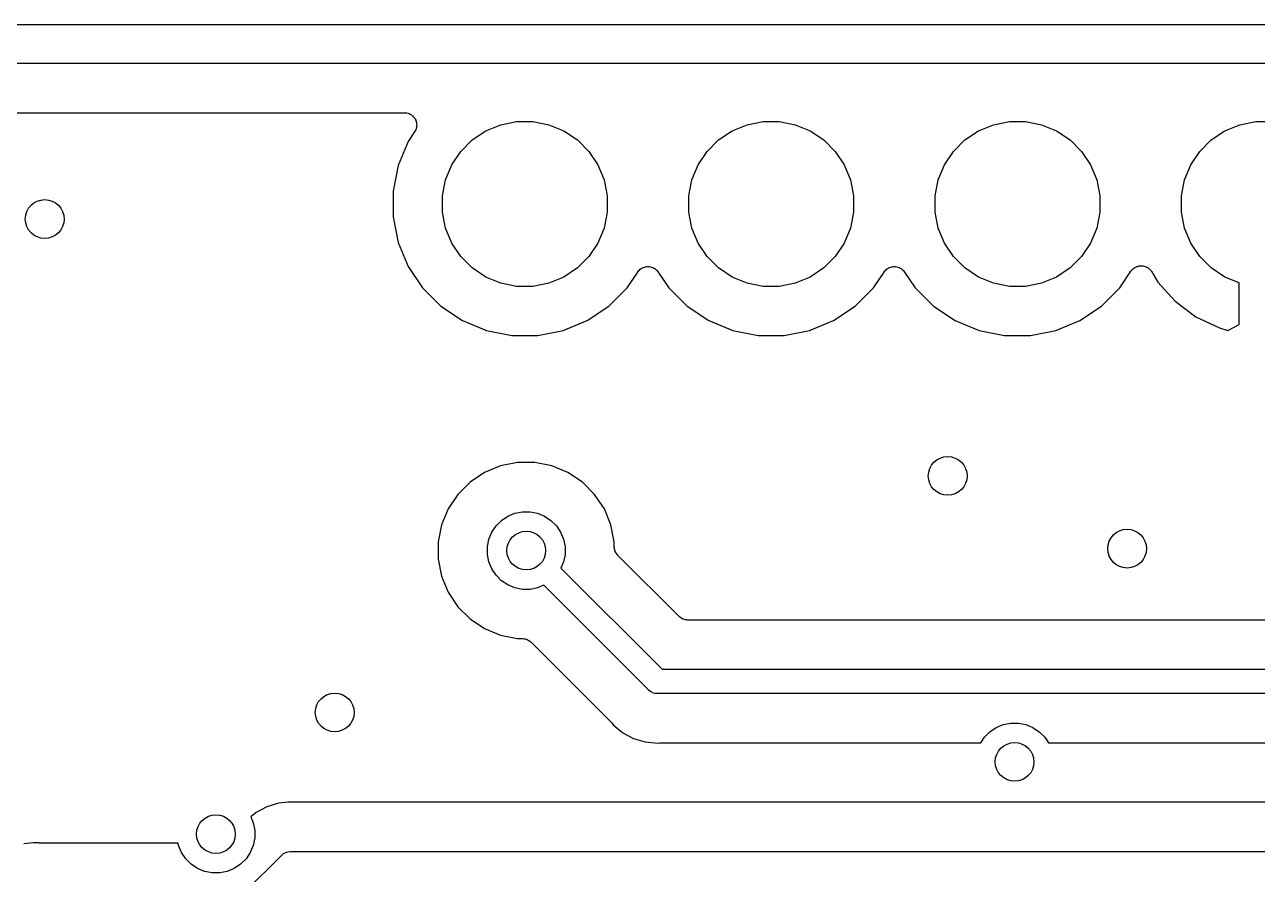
# Model space of a CAD drawing. Extents: x 103 to 213, y -152 to -90.
# Drawn here: x 128.7 to 141.41, y -99.29 to -90.53 of the extents above; entities that cross this region are included whole.
import ezdxf

# ---------------------------------------------------------------- set-up
doc = ezdxf.new("R2010")
doc.units = 0
doc.layers.add('BLACK', color=7, linetype='CONTINUOUS')

msp = doc.modelspace()

# ---------------------------------------------------------------- linework, layer by layer
at = {"layer": 'BLACK', "linetype": 'CONTINUOUS'}
for p, q in [((118.17, -90.525), (145.69, -90.525)), ((145.617, -90.925), (118.243, -90.925)), ((118.506, -91.433), (132.619, -91.433)), ((132.619, -91.433), (132.62, -91.433)), ((132.62, -91.433), (132.62, -91.433)), ((132.62, -91.433), (132.62, -91.433)), ((132.62, -91.433), (132.62, -91.433)), ((132.62, -91.433), (132.632, -91.4344)), ((132.632, -91.4344), (132.644, -91.4357)), ((132.644, -91.4357), (132.645, -91.4357)), ((132.645, -91.4357), (132.645, -91.4358)), ((132.645, -91.4358), (132.657, -91.4395)), ((132.657, -91.4395), (132.668, -91.4431)), ((132.668, -91.4431), (132.668, -91.4432)), ((132.668, -91.4432), (132.669, -91.4433)), ((132.669, -91.4433), (132.679, -91.4491)), ((132.679, -91.4491), (132.69, -91.4549)), ((132.69, -91.4549), (132.69, -91.4551)), ((132.69, -91.4551), (132.69, -91.4552)), ((132.69, -91.4552), (132.7, -91.4629)), ((132.7, -91.4629), (132.709, -91.4707)), ((132.709, -91.4707), (132.709, -91.471)), ((132.709, -91.471), (132.709, -91.4711)), ((132.709, -91.4711), (132.717, -91.4805)), ((132.717, -91.4805), (132.725, -91.49)), ((132.725, -91.49), (132.725, -91.4902)), ((132.725, -91.4902), (132.725, -91.4905)), ((132.725, -91.4905), (132.73, -91.5012)), ((132.73, -91.5012), (132.736, -91.5119)), ((132.736, -91.5119), (132.736, -91.5122)), ((132.724, -91.6306), (132.657, -91.7317)), ((132.73, -91.6199), (132.724, -91.6306)), ((132.736, -91.6092), (132.73, -91.6199)), ((132.736, -91.5122), (132.736, -91.5124)), ((132.736, -91.5124), (132.74, -91.524)), ((132.739, -91.5973), (132.736, -91.6087)), ((132.736, -91.6087), (132.736, -91.6089)), ((132.736, -91.6089), (132.736, -91.6092)), ((132.743, -91.5855), (132.739, -91.5973)), ((132.74, -91.524), (132.743, -91.5357)), ((132.743, -91.5357), (132.743, -91.5359)), ((132.743, -91.5359), (132.743, -91.5362)), ((132.743, -91.5362), (132.744, -91.5482)), ((132.744, -91.5729), (132.743, -91.585)), ((132.743, -91.585), (132.743, -91.5853)), ((132.743, -91.5853), (132.743, -91.5855)), ((132.744, -91.5482), (132.746, -91.5603)), ((132.746, -91.5609), (132.744, -91.5729)), ((132.746, -91.5603), (132.746, -91.5606)), ((132.746, -91.5606), (132.746, -91.5609)), ((133.318, -91.7148), (133.457, -91.6217)), ((133.457, -91.6217), (133.612, -91.5577)), ((133.612, -91.5577), (133.776, -91.525)), ((133.776, -91.525), (133.944, -91.525)), ((133.944, -91.525), (134.108, -91.5577)), ((134.108, -91.5577), (134.263, -91.6217)), ((134.263, -91.6217), (134.402, -91.7148)), ((135.858, -91.7148), (135.997, -91.6217)), ((135.997, -91.6217), (136.152, -91.5577)), ((136.152, -91.5577), (136.316, -91.525)), ((136.316, -91.525), (136.484, -91.525)), ((136.484, -91.525), (136.648, -91.5577)), ((136.648, -91.5577), (136.803, -91.6217)), ((136.803, -91.6217), (136.942, -91.7148)), ((138.398, -91.7148), (138.537, -91.6217)), ((138.537, -91.6217), (138.692, -91.5577)), ((138.692, -91.5577), (138.856, -91.525)), ((138.856, -91.525), (139.024, -91.525)), ((139.024, -91.525), (139.188, -91.5577)), ((139.188, -91.5577), (139.343, -91.6217)), ((139.343, -91.6217), (139.482, -91.7148)), ((140.938, -91.7148), (141.077, -91.6217)), ((141.077, -91.6217), (141.232, -91.5577)), ((141.232, -91.5577), (141.396, -91.525)), ((141.396, -91.525), (141.564, -91.525)), ((132.657, -91.7317), (132.554, -91.9789)), ((133.2, -91.8332), (133.318, -91.7148)), ((134.402, -91.7148), (134.52, -91.8332)), ((135.74, -91.8332), (135.858, -91.7148)), ((136.942, -91.7148), (137.06, -91.8332)), ((138.28, -91.8332), (138.398, -91.7148)), ((139.482, -91.7148), (139.6, -91.8332)), ((140.82, -91.8332), (140.938, -91.7148)), ((133.107, -91.9724), (133.2, -91.8332)), ((134.52, -91.8332), (134.613, -91.9724)), ((135.647, -91.9724), (135.74, -91.8332)), ((137.06, -91.8332), (137.153, -91.9724)), ((138.187, -91.9724), (138.28, -91.8332)), ((139.6, -91.8332), (139.693, -91.9724)), ((140.727, -91.9724), (140.82, -91.8332)), ((132.554, -91.9789), (132.502, -92.2412)), ((133.043, -92.1271), (133.107, -91.9724)), ((134.613, -91.9724), (134.677, -92.1271)), ((135.583, -92.1271), (135.647, -91.9724)), ((137.153, -91.9724), (137.217, -92.1271)), ((138.123, -92.1271), (138.187, -91.9724)), ((139.693, -91.9724), (139.757, -92.1271)), ((140.663, -92.1271), (140.727, -91.9724)), ((133.01, -92.2913), (133.043, -92.1271)), ((134.677, -92.1271), (134.71, -92.2913)), ((135.55, -92.2913), (135.583, -92.1271)), ((137.217, -92.1271), (137.25, -92.2913)), ((138.09, -92.2913), (138.123, -92.1271)), ((139.757, -92.1271), (139.79, -92.2913)), ((140.63, -92.2913), (140.663, -92.1271)), ((132.502, -92.2412), (132.502, -92.5087)), ((133.01, -92.4587), (133.01, -92.2913)), ((134.71, -92.2913), (134.71, -92.4587)), ((135.55, -92.4587), (135.55, -92.2913)), ((137.25, -92.2913), (137.25, -92.4587)), ((138.09, -92.4587), (138.09, -92.2913)), ((139.79, -92.2913), (139.79, -92.4587)), ((140.63, -92.4587), (140.63, -92.2913)), ((132.502, -92.5087), (132.554, -92.7711)), ((133.043, -92.6229), (133.01, -92.4587)), ((134.71, -92.4587), (134.677, -92.6229)), ((135.583, -92.6229), (135.55, -92.4587)), ((137.25, -92.4587), (137.217, -92.6229)), ((138.123, -92.6229), (138.09, -92.4587)), ((139.79, -92.4587), (139.757, -92.6229)), ((140.663, -92.6229), (140.63, -92.4587)), ((133.107, -92.7776), (133.043, -92.6229)), ((134.677, -92.6229), (134.613, -92.7776)), ((135.647, -92.7776), (135.583, -92.6229)), ((137.217, -92.6229), (137.153, -92.7776)), ((138.187, -92.7776), (138.123, -92.6229)), ((139.757, -92.6229), (139.693, -92.7776)), ((140.727, -92.7776), (140.663, -92.6229)), ((132.554, -92.7711), (132.657, -93.0183)), ((133.2, -92.9168), (133.107, -92.7776)), ((134.613, -92.7776), (134.52, -92.9168)), ((135.74, -92.9168), (135.647, -92.7776)), ((137.153, -92.7776), (137.06, -92.9168)), ((138.28, -92.9168), (138.187, -92.7776)), ((139.693, -92.7776), (139.6, -92.9168)), ((140.82, -92.9168), (140.727, -92.7776)), ((132.657, -93.0183), (132.805, -93.2407)), ((133.318, -93.0352), (133.2, -92.9168)), ((133.457, -93.1283), (133.318, -93.0352)), ((134.402, -93.0352), (134.263, -93.1283)), ((134.52, -92.9168), (134.402, -93.0352)), ((135.061, -93.0408), (135.071, -93.0352)), ((135.071, -93.0352), (135.082, -93.0296)), ((135.082, -93.0295), (135.083, -93.0294)), ((135.082, -93.0296), (135.082, -93.0295)), ((135.083, -93.0294), (135.094, -93.026)), ((135.094, -93.026), (135.106, -93.0226)), ((135.106, -93.0225), (135.107, -93.0224)), ((135.106, -93.0226), (135.106, -93.0225)), ((135.107, -93.0224), (135.118, -93.0214)), ((135.118, -93.0214), (135.131, -93.0202)), ((135.131, -93.0202), (135.131, -93.0203)), ((135.131, -93.0203), (135.131, -93.0202)), ((135.131, -93.0202), (135.143, -93.0215)), ((135.143, -93.0215), (135.155, -93.0228)), ((135.155, -93.0228), (135.156, -93.0229)), ((135.156, -93.0229), (135.156, -93.0229)), ((135.156, -93.0229), (135.167, -93.0264)), ((135.167, -93.0264), (135.179, -93.03)), ((135.179, -93.03), (135.179, -93.0302)), ((135.179, -93.0302), (135.18, -93.0303)), ((135.18, -93.0303), (135.19, -93.036)), ((135.19, -93.036), (135.201, -93.0418)), ((135.858, -93.0352), (135.74, -92.9168)), ((135.997, -93.1283), (135.858, -93.0352)), ((136.942, -93.0352), (136.803, -93.1283)), ((137.06, -92.9168), (136.942, -93.0352)), ((137.601, -93.0408), (137.611, -93.0352)), ((137.611, -93.0352), (137.622, -93.0296)), ((137.622, -93.0295), (137.623, -93.0294)), ((137.622, -93.0296), (137.622, -93.0295)), ((137.623, -93.0294), (137.634, -93.026)), ((137.634, -93.026), (137.646, -93.0226)), ((137.646, -93.0225), (137.647, -93.0224)), ((137.646, -93.0226), (137.646, -93.0225)), ((137.647, -93.0224), (137.658, -93.0214)), ((137.658, -93.0214), (137.671, -93.0202)), ((137.671, -93.0202), (137.671, -93.0203)), ((137.671, -93.0203), (137.671, -93.0202)), ((137.671, -93.0202), (137.683, -93.0215)), ((137.683, -93.0215), (137.695, -93.0228)), ((137.695, -93.0228), (137.696, -93.0229)), ((137.696, -93.0229), (137.696, -93.0229)), ((137.696, -93.0229), (137.707, -93.0264)), ((137.707, -93.0264), (137.719, -93.03)), ((137.719, -93.03), (137.719, -93.0302)), ((137.719, -93.0302), (137.72, -93.0303)), ((137.72, -93.0303), (137.73, -93.036)), ((137.73, -93.036), (137.741, -93.0418)), ((138.398, -93.0352), (138.28, -92.9168)), ((138.537, -93.1283), (138.398, -93.0352)), ((139.482, -93.0352), (139.343, -93.1283)), ((139.6, -92.9168), (139.482, -93.0352)), ((140.139, -93.0389), (140.146, -93.033)), ((140.146, -93.033), (140.149, -93.0316)), ((140.149, -93.0316), (140.151, -93.0299)), ((140.151, -93.0299), (140.16, -93.0259)), ((140.16, -93.0259), (140.168, -93.0216)), ((140.168, -93.0216), (140.171, -93.0208)), ((140.171, -93.0208), (140.173, -93.0195)), ((140.173, -93.0195), (140.183, -93.0173)), ((140.183, -93.0173), (140.192, -93.0147)), ((140.192, -93.0147), (140.195, -93.0144)), ((140.195, -93.0144), (140.198, -93.0137)), ((140.198, -93.0137), (140.207, -93.0133)), ((140.207, -93.0133), (140.216, -93.0125)), ((140.216, -93.0125), (140.219, -93.0128)), ((140.219, -93.0128), (140.222, -93.0127)), ((140.222, -93.0127), (140.232, -93.0141)), ((140.232, -93.0141), (140.241, -93.0151)), ((140.241, -93.0151), (140.244, -93.016)), ((140.244, -93.016), (140.247, -93.0165)), ((140.247, -93.0165), (140.256, -93.0197)), ((140.256, -93.0197), (140.265, -93.0225)), ((140.265, -93.0225), (140.267, -93.0239)), ((140.267, -93.0239), (140.27, -93.025)), ((140.27, -93.025), (140.278, -93.0298)), ((140.278, -93.0298), (140.286, -93.0344)), ((140.286, -93.0344), (140.289, -93.0363)), ((140.289, -93.0363), (140.291, -93.0378)), ((140.938, -93.0352), (140.82, -92.9168)), ((141.077, -93.1283), (140.938, -93.0352)), ((133.612, -93.1923), (133.457, -93.1283)), ((134.263, -93.1283), (134.108, -93.1923)), ((134.915, -93.2407), (135.024, -93.0767)), ((135.024, -93.0767), (135.025, -93.0758)), ((135.025, -93.0752), (135.033, -93.0659)), ((135.025, -93.0757), (135.025, -93.0752)), ((135.025, -93.0758), (135.025, -93.0757)), ((135.025, -93.0758), (135.025, -93.0758)), ((135.033, -93.0659), (135.041, -93.0567)), ((135.041, -93.0563), (135.051, -93.0487)), ((135.041, -93.0565), (135.041, -93.0563)), ((135.041, -93.0567), (135.041, -93.0565)), ((135.051, -93.0487), (135.06, -93.0412)), ((135.06, -93.041), (135.061, -93.0408)), ((135.06, -93.0412), (135.06, -93.041)), ((135.201, -93.0418), (135.201, -93.042)), ((135.201, -93.042), (135.201, -93.0421)), ((135.201, -93.0421), (135.211, -93.0498)), ((135.211, -93.0498), (135.22, -93.0575)), ((135.22, -93.0575), (135.22, -93.0578)), ((135.22, -93.0578), (135.22, -93.058)), ((135.22, -93.058), (135.228, -93.0673)), ((135.228, -93.0673), (135.236, -93.0767)), ((135.236, -93.0767), (135.345, -93.2407)), ((136.152, -93.1923), (135.997, -93.1283)), ((136.803, -93.1283), (136.648, -93.1923)), ((137.455, -93.2407), (137.564, -93.0767)), ((137.564, -93.0767), (137.565, -93.0758)), ((137.565, -93.0752), (137.573, -93.0659)), ((137.565, -93.0757), (137.565, -93.0752)), ((137.565, -93.0758), (137.565, -93.0757)), ((137.565, -93.0758), (137.565, -93.0758)), ((137.573, -93.0659), (137.581, -93.0567)), ((137.581, -93.0563), (137.591, -93.0487)), ((137.581, -93.0565), (137.581, -93.0563)), ((137.581, -93.0567), (137.581, -93.0565)), ((137.591, -93.0487), (137.6, -93.0412)), ((137.6, -93.041), (137.601, -93.0408)), ((137.6, -93.0412), (137.6, -93.041)), ((137.741, -93.0418), (137.741, -93.042)), ((137.741, -93.042), (137.741, -93.0421)), ((137.741, -93.0421), (137.751, -93.0498)), ((137.751, -93.0498), (137.76, -93.0575)), ((137.76, -93.0575), (137.76, -93.0578)), ((137.76, -93.0578), (137.76, -93.058)), ((137.76, -93.058), (137.768, -93.0673)), ((137.768, -93.0673), (137.776, -93.0767)), ((137.776, -93.0767), (137.885, -93.2407)), ((138.692, -93.1923), (138.537, -93.1283)), ((139.343, -93.1283), (139.188, -93.1923)), ((139.995, -93.2407), (140.11, -93.0689)), ((140.11, -93.0689), (140.111, -93.0674)), ((140.111, -93.0674), (140.113, -93.0652)), ((140.113, -93.0652), (140.114, -93.0626)), ((140.114, -93.0626), (140.12, -93.0557)), ((140.12, -93.0557), (140.127, -93.0485)), ((140.127, -93.0485), (140.129, -93.0466)), ((140.129, -93.0466), (140.131, -93.0445)), ((140.131, -93.0445), (140.139, -93.0389)), ((140.291, -93.0378), (140.298, -93.0442)), ((140.298, -93.0442), (140.306, -93.0502)), ((140.306, -93.0502), (140.307, -93.0525)), ((140.307, -93.0525), (140.31, -93.0545)), ((140.31, -93.0545), (140.315, -93.0621)), ((140.315, -93.0621), (140.321, -93.0695)), ((140.321, -93.0695), (140.323, -93.0721)), ((140.323, -93.0721), (140.324, -93.0745)), ((140.324, -93.0745), (140.388, -93.1806)), ((141.226, -93.1898), (141.077, -93.1283)), ((132.805, -93.2407), (132.994, -93.4298)), ((133.776, -93.225), (133.612, -93.1923)), ((133.944, -93.225), (133.776, -93.225)), ((134.108, -93.1923), (133.944, -93.225)), ((134.726, -93.4298), (134.915, -93.2407)), ((135.345, -93.2407), (135.534, -93.4298)), ((136.316, -93.225), (136.152, -93.1923)), ((136.484, -93.225), (136.316, -93.225)), ((136.648, -93.1923), (136.484, -93.225)), ((137.266, -93.4298), (137.455, -93.2407)), ((137.885, -93.2407), (138.074, -93.4298)), ((138.856, -93.225), (138.692, -93.1923)), ((139.024, -93.225), (138.856, -93.225)), ((139.188, -93.1923), (139.024, -93.225)), ((139.806, -93.4298), (139.995, -93.2407)), ((140.388, -93.1806), (140.566, -93.3783)), ((141.226, -93.6186), (141.226, -93.1898)), ((140.566, -93.3783), (140.779, -93.5374)), ((132.994, -93.4298), (133.217, -93.5784)), ((134.503, -93.5784), (134.726, -93.4298)), ((135.534, -93.4298), (135.757, -93.5784)), ((137.043, -93.5784), (137.266, -93.4298)), ((138.074, -93.4298), (138.297, -93.5784)), ((139.583, -93.5784), (139.806, -93.4298)), ((140.779, -93.5374), (141.022, -93.6531)), ((133.217, -93.5784), (133.464, -93.6808)), ((134.256, -93.6808), (134.503, -93.5784)), ((135.757, -93.5784), (136.004, -93.6808)), ((136.796, -93.6808), (137.043, -93.5784)), ((138.297, -93.5784), (138.544, -93.6808)), ((139.336, -93.6808), (139.583, -93.5784)), ((141.022, -93.6531), (141.11, -93.6798)), ((141.11, -93.6798), (141.226, -93.6186)), ((133.464, -93.6808), (133.726, -93.733)), ((133.726, -93.733), (133.994, -93.733)), ((133.994, -93.733), (134.256, -93.6808)), ((136.004, -93.6808), (136.266, -93.733)), ((136.266, -93.733), (136.534, -93.733)), ((136.534, -93.733), (136.796, -93.6808)), ((138.544, -93.6808), (138.806, -93.733)), ((138.806, -93.733), (139.074, -93.733)), ((139.074, -93.733), (139.336, -93.6808)), ((133.786, -95.042), (133.61, -95.0769)), ((133.964, -95.042), (133.786, -95.042)), ((134.14, -95.0769), (133.964, -95.042)), ((133.445, -95.1453), (133.296, -95.2447)), ((133.61, -95.0769), (133.445, -95.1453)), ((134.305, -95.1453), (134.14, -95.0769)), ((134.454, -95.2447), (134.305, -95.1453)), ((133.296, -95.2447), (133.17, -95.3712)), ((134.58, -95.3712), (134.454, -95.2447)), ((133.17, -95.3712), (133.07, -95.5199)), ((134.68, -95.5199), (134.58, -95.3712)), ((133.07, -95.5199), (133.002, -95.6851)), ((133.686, -95.5955), (133.758, -95.5654)), ((133.758, -95.5654), (133.836, -95.55)), ((133.836, -95.55), (133.914, -95.55)), ((133.914, -95.55), (133.992, -95.5654)), ((133.992, -95.5654), (134.064, -95.5955)), ((134.748, -95.6851), (134.68, -95.5199)), ((133.002, -95.6851), (132.967, -95.8606)), ((133.521, -95.7605), (133.564, -95.695)), ((133.564, -95.695), (133.62, -95.6393)), ((133.62, -95.6393), (133.686, -95.5955)), ((134.064, -95.5955), (134.13, -95.6393)), ((134.13, -95.6393), (134.186, -95.695)), ((134.186, -95.695), (134.229, -95.7605)), ((134.783, -95.8606), (134.748, -95.6851)), ((133.475, -95.9106), (133.49, -95.8333)), ((133.49, -95.8333), (133.521, -95.7605)), ((134.229, -95.7605), (134.26, -95.8333)), ((134.26, -95.8333), (134.275, -95.9106)), ((132.967, -95.8606), (132.967, -96.0394)), ((133.475, -95.9894), (133.475, -95.9106)), ((134.275, -95.9106), (134.275, -95.9894)), ((134.783, -95.9102), (134.783, -95.8606)), ((134.784, -95.9219), (134.783, -95.9102)), ((134.785, -95.9336), (134.784, -95.9219)), ((134.785, -95.9342), (134.785, -95.9336)), ((134.785, -95.9349), (134.785, -95.9342)), ((134.789, -95.9461), (134.785, -95.9349)), ((134.792, -95.9574), (134.789, -95.9461)), ((134.792, -95.958), (134.792, -95.9574)), ((134.793, -95.9586), (134.792, -95.958)), ((134.798, -95.969), (134.793, -95.9586)), ((132.967, -96.0394), (133.002, -96.2149)), ((133.49, -96.0667), (133.475, -95.9894)), ((133.521, -96.1395), (133.49, -96.0667)), ((134.26, -96.0667), (134.233, -96.1311)), ((134.275, -95.9894), (134.26, -96.0667)), ((134.803, -95.9794), (134.798, -95.969)), ((134.804, -95.9799), (134.803, -95.9794)), ((134.804, -95.9805), (134.804, -95.9799)), ((134.812, -95.9896), (134.804, -95.9805)), ((134.819, -95.9987), (134.812, -95.9896)), ((134.82, -95.9997), (134.819, -95.9987)), ((134.82, -96), (134.82, -95.9997)), ((134.82, -95.9997), (134.82, -95.9997)), ((134.82, -95.9997), (134.82, -95.9997)), ((135.45, -96.6298), (134.82, -96)), ((133.564, -96.205), (133.521, -96.1395)), ((133.62, -96.2607), (133.564, -96.205)), ((134.233, -96.1311), (135.277, -97.175)), ((133.002, -96.2149), (133.07, -96.3801)), ((133.686, -96.3045), (133.62, -96.2607)), ((133.758, -96.3346), (133.686, -96.3045)), ((133.836, -96.35), (133.758, -96.3346)), ((133.992, -96.3346), (133.914, -96.35)), ((134.056, -96.3079), (133.992, -96.3346)), ((135.132, -97.3841), (134.056, -96.3079)), ((133.07, -96.3801), (133.17, -96.5288)), ((133.914, -96.35), (133.836, -96.35)), ((133.17, -96.5288), (133.296, -96.6553)), ((133.296, -96.6553), (133.445, -96.7547)), ((135.459, -96.6372), (135.45, -96.6298)), ((135.468, -96.6448), (135.459, -96.6372)), ((135.469, -96.6451), (135.468, -96.6448)), ((135.469, -96.6455), (135.469, -96.6451)), ((135.479, -96.6511), (135.469, -96.6455)), ((135.49, -96.6567), (135.479, -96.6511)), ((135.49, -96.6569), (135.49, -96.6567)), ((135.491, -96.6572), (135.49, -96.6569)), ((135.502, -96.6607), (135.491, -96.6572)), ((135.513, -96.6642), (135.502, -96.6607)), ((135.514, -96.6643), (135.513, -96.6642)), ((135.515, -96.6645), (135.514, -96.6643)), ((135.526, -96.6657), (135.515, -96.6645)), ((135.538, -96.667), (135.526, -96.6657)), ((135.539, -96.667), (135.538, -96.667)), ((135.54, -96.667), (135.539, -96.667)), ((135.539, -96.667), (135.539, -96.667)), ((135.539, -96.667), (135.539, -96.667)), ((143.065, -96.667), (135.54, -96.667)), ((133.445, -96.7547), (133.61, -96.8231)), ((133.61, -96.8231), (133.786, -96.858)), ((133.786, -96.858), (133.835, -96.858)), ((133.835, -96.858), (133.836, -96.858)), ((133.836, -96.858), (133.836, -96.858)), ((133.836, -96.858), (133.836, -96.858)), ((133.836, -96.858), (133.837, -96.858)), ((133.837, -96.858), (133.849, -96.8593)), ((133.849, -96.8593), (133.86, -96.8605)), ((133.86, -96.8605), (133.861, -96.8607)), ((133.861, -96.8607), (133.862, -96.8608)), ((133.862, -96.8608), (133.873, -96.8643)), ((133.873, -96.8643), (133.884, -96.8678)), ((133.884, -96.8678), (133.885, -96.8681)), ((133.885, -96.8681), (133.885, -96.8683)), ((133.885, -96.8683), (133.896, -96.8739)), ((133.896, -96.8739), (133.906, -96.8795)), ((133.906, -96.8795), (133.906, -96.8799)), ((133.906, -96.8799), (133.907, -96.8802)), ((133.907, -96.8802), (133.916, -96.8877)), ((133.916, -96.8877), (133.925, -96.8952)), ((133.925, -96.8952), (134.751, -97.7212)), ((135.277, -97.175), (163.294, -97.175)), ((135.136, -97.3888), (135.132, -97.3841)), ((135.141, -97.3927), (135.136, -97.3888)), ((135.155, -97.4044), (135.141, -97.3927)), ((135.17, -97.4123), (135.155, -97.4044)), ((135.177, -97.416), (135.17, -97.4123)), ((135.2, -97.4232), (135.177, -97.416)), ((135.219, -97.425), (135.2, -97.4232)), ((135.225, -97.4256), (135.219, -97.425)), ((135.219, -97.425), (135.219, -97.425)), ((135.231, -97.425), (135.225, -97.4256)), ((163.248, -97.425), (135.231, -97.425)), ((134.751, -97.7212), (134.752, -97.7225)), ((134.752, -97.7225), (134.756, -97.7267)), ((134.756, -97.7267), (134.759, -97.7304)), ((134.759, -97.7304), (134.775, -97.7498)), ((138.793, -97.7454), (138.871, -97.73)), ((138.871, -97.73), (138.949, -97.73)), ((138.949, -97.73), (139.027, -97.7454)), ((134.775, -97.7498), (134.872, -97.8289)), ((134.872, -97.8289), (134.982, -97.8876)), ((138.599, -97.875), (138.655, -97.8193)), ((138.655, -97.8193), (138.721, -97.7755)), ((138.721, -97.7755), (138.793, -97.7454)), ((139.027, -97.7454), (139.099, -97.7755)), ((139.099, -97.7755), (139.165, -97.8193)), ((139.165, -97.8193), (139.221, -97.875)), ((134.982, -97.8876), (135.101, -97.9238)), ((135.101, -97.9238), (135.2, -97.9336)), ((135.2, -97.9336), (135.2, -97.9336)), ((135.2, -97.9336), (135.225, -97.9361)), ((135.225, -97.9361), (135.25, -97.9336)), ((135.25, -97.9336), (135.252, -97.9335)), ((135.252, -97.9335), (135.257, -97.9335)), ((135.257, -97.9335), (135.262, -97.933)), ((135.262, -97.933), (138.561, -97.933)), ((138.561, -97.933), (138.599, -97.875)), ((139.221, -97.875), (139.259, -97.933)), ((139.259, -97.933), (144.611, -97.933)), ((131.2, -98.5924), (131.09, -98.6511)), ((131.319, -98.5562), (131.2, -98.5924)), ((131.418, -98.5464), (131.319, -98.5562)), ((131.443, -98.5439), (131.418, -98.5464)), ((131.418, -98.5464), (131.418, -98.5464)), ((131.468, -98.5464), (131.443, -98.5439)), ((131.473, -98.5464), (131.468, -98.5464)), ((131.479, -98.547), (131.473, -98.5464)), ((131.48, -98.547), (131.479, -98.547)), ((144.737, -98.547), (131.48, -98.547)), ((131.09, -98.6511), (131.034, -98.6967)), ((131.034, -98.6967), (131.06, -98.7583)), ((131.06, -98.7583), (131.075, -98.8356)), ((131.075, -98.8356), (131.075, -98.9144)), ((128.795, -98.9664), (128.696, -98.9762)), ((128.82, -98.9639), (128.795, -98.9664)), ((128.795, -98.9664), (128.795, -98.9664)), ((128.845, -98.9664), (128.82, -98.9639)), ((128.85, -98.9664), (128.845, -98.9664)), ((128.856, -98.967), (128.85, -98.9664)), ((128.857, -98.967), (128.856, -98.967)), ((130.285, -98.967), (128.857, -98.967)), ((130.29, -98.9917), (130.285, -98.967)), ((130.321, -99.0645), (130.29, -98.9917)), ((131.06, -98.9917), (131.029, -99.0645)), ((131.075, -98.9144), (131.06, -98.9917)), ((130.364, -99.13), (130.321, -99.0645)), ((130.42, -99.1857), (130.364, -99.13)), ((130.986, -99.13), (130.93, -99.1857)), ((130.971, -99.475), (131.35, -99.0959)), ((131.029, -99.0645), (130.986, -99.13)), ((131.35, -99.0959), (131.354, -99.0912)), ((131.354, -99.0912), (131.359, -99.0873)), ((131.359, -99.0873), (131.373, -99.0756)), ((131.359, -99.0873), (131.359, -99.0873)), ((131.373, -99.0756), (131.395, -99.064)), ((131.395, -99.064), (131.402, -99.0618)), ((131.402, -99.0618), (131.418, -99.0568)), ((131.418, -99.0568), (131.437, -99.055)), ((131.437, -99.055), (131.443, -99.0544)), ((131.437, -99.055), (131.437, -99.055)), ((131.443, -99.0544), (131.449, -99.055)), ((131.449, -99.055), (164.889, -99.055)), ((130.486, -99.2295), (130.42, -99.1857)), ((130.558, -99.2596), (130.486, -99.2295)), ((130.636, -99.275), (130.558, -99.2596)), ((130.792, -99.2596), (130.714, -99.275)), ((130.864, -99.2295), (130.792, -99.2596)), ((130.93, -99.1857), (130.864, -99.2295)), ((130.714, -99.275), (130.636, -99.275))]:
    msp.add_line(p, q, dxfattribs=at)
at = {"layer": 'BLACK'}
for centre in [(128.91, -92.53), (138.22, -95.18), (133.875, -95.95), (140.07, -95.93), (131.9, -97.62), (138.91, -98.13), (130.675, -98.875)]:
    msp.add_circle(centre, 0.2, dxfattribs=at)

doc.saveas('drawing.dxf')
